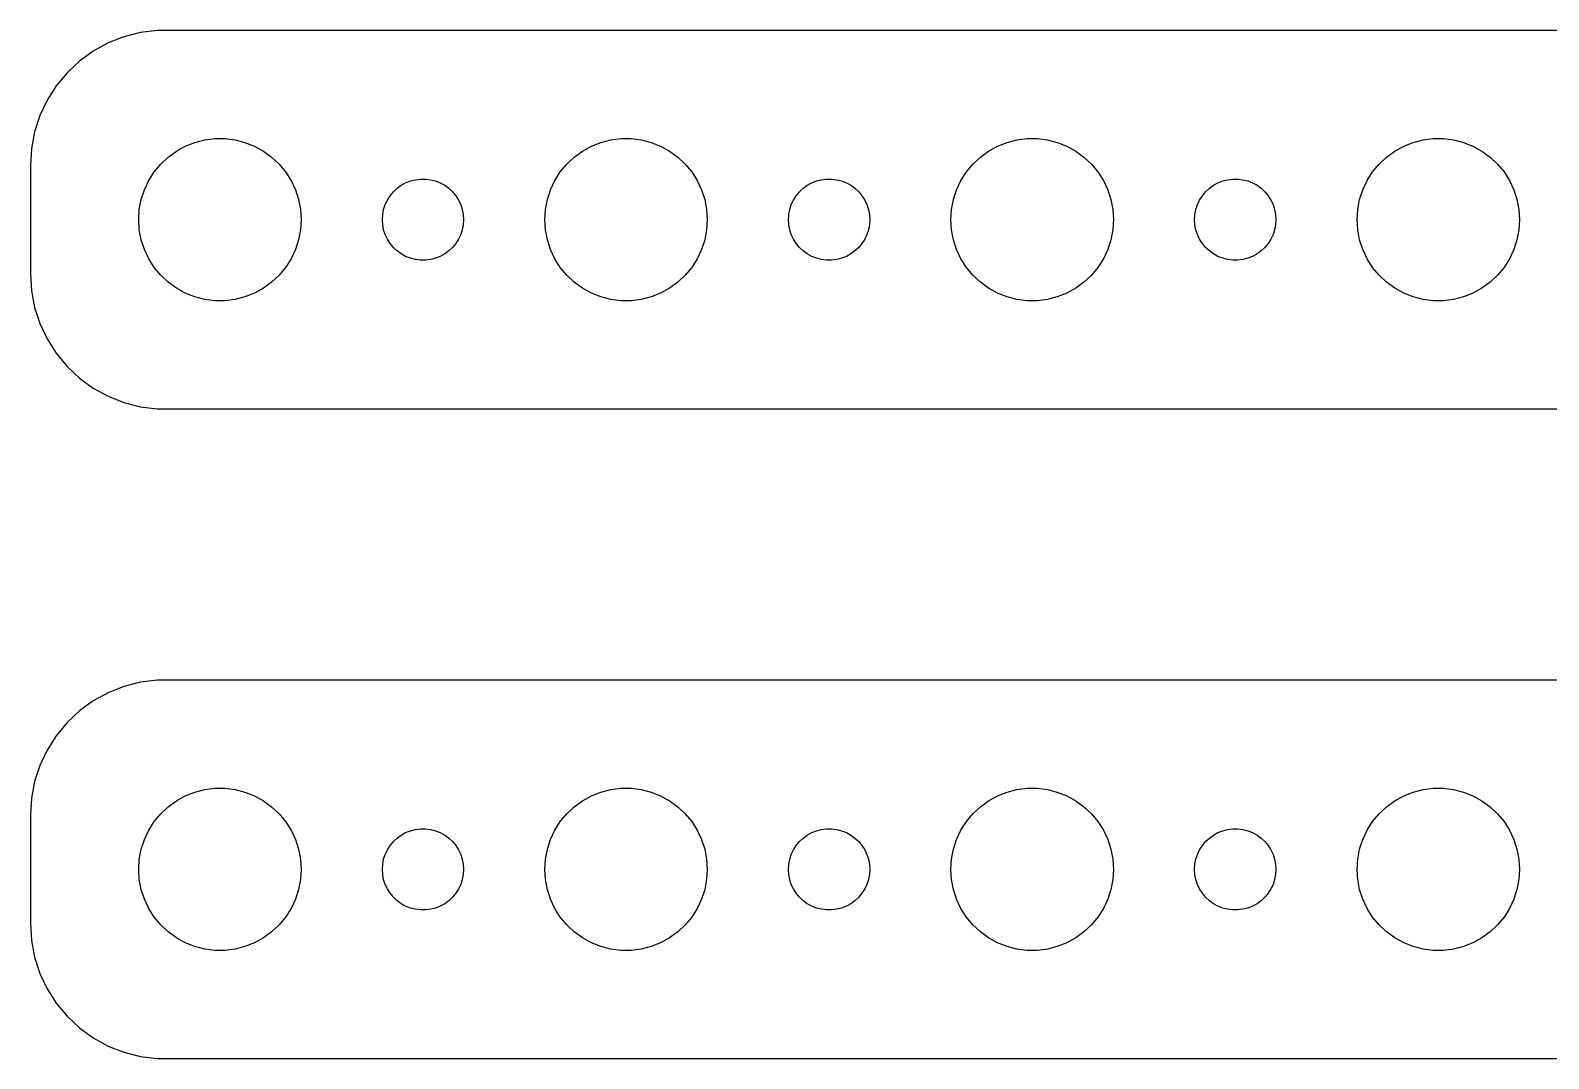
# Model space of a CAD drawing. Header units: metres. Extents: x -217 to 217, y 41 to 79.
# Drawn here: x -217 to -160.9, y 41 to 79 of the extents above; entities that cross this region are included whole.
import ezdxf

# ---------------------------------------------------------------- set-up
doc = ezdxf.new("R2010")
doc.units = ezdxf.units.M

msp = doc.modelspace()

# ---------------------------------------------------------------- linework, layer by layer
for p, q in [((-214.129, 78.5241), (-214.679, 78.2216)), ((-213.545, 78.7553), (-214.129, 78.5241)), ((-212.937, 78.9114), (-213.545, 78.7553)), ((-212.314, 78.9901), (-212.937, 78.9114)), ((212.314, 78.9901), (-212.314, 78.9901)), ((-214.679, 78.2216), (-215.187, 77.8526)), ((-215.645, 77.4227), (-216.045, 76.9389)), ((-215.187, 77.8526), (-215.645, 77.4227)), ((-216.045, 76.9389), (-216.382, 76.4088)), ((-216.382, 76.4088), (-216.649, 75.8406)), ((-216.649, 75.8406), (-216.843, 75.2434)), ((-216.843, 75.2434), (-216.961, 74.6267)), ((-216.961, 74.6267), (-217, 74)), ((-211.607, 74.533), (-211.277, 74.7145)), ((-211.277, 74.7145), (-210.927, 74.8532)), ((-210.927, 74.8532), (-210.562, 74.9469)), ((-210.562, 74.9469), (-210.188, 74.9941)), ((-210.188, 74.9941), (-209.812, 74.9941)), ((-209.812, 74.9941), (-209.438, 74.9469)), ((-209.438, 74.9469), (-209.073, 74.8532)), ((-209.073, 74.8532), (-208.723, 74.7145)), ((-208.723, 74.7145), (-208.393, 74.533)), ((-196.607, 74.533), (-196.277, 74.7145)), ((-196.277, 74.7145), (-195.927, 74.8532)), ((-195.927, 74.8532), (-195.562, 74.9469)), ((-195.562, 74.9469), (-195.188, 74.9941)), ((-195.188, 74.9941), (-194.812, 74.9941)), ((-194.812, 74.9941), (-194.438, 74.9469)), ((-194.438, 74.9469), (-194.073, 74.8532)), ((-194.073, 74.8532), (-193.723, 74.7145)), ((-193.723, 74.7145), (-193.393, 74.533)), ((-181.607, 74.533), (-181.277, 74.7145)), ((-181.277, 74.7145), (-180.927, 74.8532)), ((-180.927, 74.8532), (-180.562, 74.9469)), ((-180.562, 74.9469), (-180.188, 74.9941)), ((-180.188, 74.9941), (-179.812, 74.9941)), ((-179.812, 74.9941), (-179.438, 74.9469)), ((-179.438, 74.9469), (-179.073, 74.8532)), ((-179.073, 74.8532), (-178.723, 74.7145)), ((-178.723, 74.7145), (-178.393, 74.533)), ((-166.607, 74.533), (-166.277, 74.7145)), ((-166.277, 74.7145), (-165.927, 74.8532)), ((-165.927, 74.8532), (-165.562, 74.9469)), ((-165.562, 74.9469), (-165.188, 74.9941)), ((-165.188, 74.9941), (-164.812, 74.9941)), ((-164.812, 74.9941), (-164.438, 74.9469)), ((-164.438, 74.9469), (-164.073, 74.8532)), ((-164.073, 74.8532), (-163.723, 74.7145)), ((-163.723, 74.7145), (-163.393, 74.533)), ((-212.427, 73.7634), (-212.187, 74.0536)), ((-212.187, 74.0536), (-211.912, 74.3115)), ((-211.912, 74.3115), (-211.607, 74.533)), ((-208.393, 74.533), (-208.088, 74.3115)), ((-208.088, 74.3115), (-207.813, 74.0536)), ((-207.813, 74.0536), (-207.573, 73.7634)), ((-197.427, 73.7634), (-197.187, 74.0536)), ((-197.187, 74.0536), (-196.912, 74.3115)), ((-196.912, 74.3115), (-196.607, 74.533)), ((-193.393, 74.533), (-193.088, 74.3115)), ((-193.088, 74.3115), (-192.813, 74.0536)), ((-192.813, 74.0536), (-192.573, 73.7634)), ((-182.427, 73.7634), (-182.187, 74.0536)), ((-182.187, 74.0536), (-181.912, 74.3115)), ((-181.912, 74.3115), (-181.607, 74.533)), ((-178.393, 74.533), (-178.088, 74.3115)), ((-178.088, 74.3115), (-177.813, 74.0536)), ((-177.813, 74.0536), (-177.573, 73.7634)), ((-167.427, 73.7634), (-167.187, 74.0536)), ((-167.187, 74.0536), (-166.912, 74.3115)), ((-166.912, 74.3115), (-166.607, 74.533)), ((-163.393, 74.533), (-163.088, 74.3115)), ((-163.088, 74.3115), (-162.813, 74.0536)), ((-162.813, 74.0536), (-162.573, 73.7634)), ((-217, 74), (-217, 70)), ((-212.629, 73.4453), (-212.427, 73.7634)), ((-207.573, 73.7634), (-207.371, 73.4453)), ((-202.964, 73.4266), (-202.781, 73.4734)), ((-202.781, 73.4734), (-202.594, 73.497)), ((-202.594, 73.497), (-202.406, 73.497)), ((-202.406, 73.497), (-202.219, 73.4734)), ((-202.219, 73.4734), (-202.036, 73.4266)), ((-197.629, 73.4453), (-197.427, 73.7634)), ((-192.573, 73.7634), (-192.371, 73.4453)), ((-187.964, 73.4266), (-187.781, 73.4734)), ((-187.781, 73.4734), (-187.594, 73.497)), ((-187.594, 73.497), (-187.406, 73.497)), ((-187.406, 73.497), (-187.219, 73.4734)), ((-187.219, 73.4734), (-187.036, 73.4266)), ((-182.629, 73.4453), (-182.427, 73.7634)), ((-177.573, 73.7634), (-177.371, 73.4453)), ((-172.964, 73.4266), (-172.781, 73.4734)), ((-172.781, 73.4734), (-172.594, 73.497)), ((-172.594, 73.497), (-172.406, 73.497)), ((-172.406, 73.497), (-172.219, 73.4734)), ((-172.219, 73.4734), (-172.036, 73.4266)), ((-167.629, 73.4453), (-167.427, 73.7634)), ((-162.573, 73.7634), (-162.371, 73.4453)), ((-212.906, 72.7461), (-212.789, 73.1044)), ((-212.789, 73.1044), (-212.629, 73.4453)), ((-207.371, 73.4453), (-207.211, 73.1044)), ((-207.211, 73.1044), (-207.094, 72.7461)), ((-203.714, 72.8817), (-203.593, 73.0268)), ((-203.593, 73.0268), (-203.456, 73.1558)), ((-203.456, 73.1558), (-203.304, 73.2665)), ((-203.304, 73.2665), (-203.139, 73.3572)), ((-203.139, 73.3572), (-202.964, 73.4266)), ((-202.036, 73.4266), (-201.861, 73.3572)), ((-201.861, 73.3572), (-201.696, 73.2665)), ((-201.696, 73.2665), (-201.544, 73.1558)), ((-201.544, 73.1558), (-201.407, 73.0268)), ((-201.407, 73.0268), (-201.286, 72.8817)), ((-197.906, 72.7461), (-197.789, 73.1044)), ((-197.789, 73.1044), (-197.629, 73.4453)), ((-192.371, 73.4453), (-192.211, 73.1044)), ((-192.211, 73.1044), (-192.094, 72.7461)), ((-188.714, 72.8817), (-188.593, 73.0268)), ((-188.593, 73.0268), (-188.456, 73.1558)), ((-188.456, 73.1558), (-188.304, 73.2665)), ((-188.304, 73.2665), (-188.139, 73.3572)), ((-188.139, 73.3572), (-187.964, 73.4266)), ((-187.036, 73.4266), (-186.861, 73.3572)), ((-186.861, 73.3572), (-186.696, 73.2665)), ((-186.696, 73.2665), (-186.544, 73.1558)), ((-186.544, 73.1558), (-186.407, 73.0268)), ((-186.407, 73.0268), (-186.286, 72.8817)), ((-182.906, 72.7461), (-182.789, 73.1044)), ((-182.789, 73.1044), (-182.629, 73.4453)), ((-177.371, 73.4453), (-177.211, 73.1044)), ((-177.211, 73.1044), (-177.094, 72.7461)), ((-173.714, 72.8817), (-173.593, 73.0268)), ((-173.593, 73.0268), (-173.456, 73.1558)), ((-173.456, 73.1558), (-173.304, 73.2665)), ((-173.304, 73.2665), (-173.139, 73.3572)), ((-173.139, 73.3572), (-172.964, 73.4266)), ((-172.036, 73.4266), (-171.861, 73.3572)), ((-171.861, 73.3572), (-171.696, 73.2665)), ((-171.696, 73.2665), (-171.544, 73.1558)), ((-171.544, 73.1558), (-171.407, 73.0268)), ((-171.407, 73.0268), (-171.286, 72.8817)), ((-167.906, 72.7461), (-167.789, 73.1044)), ((-167.789, 73.1044), (-167.629, 73.4453)), ((-162.371, 73.4453), (-162.211, 73.1044)), ((-162.211, 73.1044), (-162.094, 72.7461)), ((-213, 72), (-212.976, 72.376)), ((-212.976, 72.376), (-212.906, 72.7461)), ((-207.094, 72.7461), (-207.024, 72.376)), ((-207.024, 72.376), (-207, 72)), ((-203.988, 72.188), (-203.953, 72.373)), ((-203.953, 72.373), (-203.895, 72.5522)), ((-203.895, 72.5522), (-203.814, 72.7226)), ((-203.814, 72.7226), (-203.714, 72.8817)), ((-201.286, 72.8817), (-201.186, 72.7226)), ((-201.186, 72.7226), (-201.105, 72.5522)), ((-201.105, 72.5522), (-201.047, 72.373)), ((-201.047, 72.373), (-201.012, 72.188)), ((-198, 72), (-197.976, 72.376)), ((-197.976, 72.376), (-197.906, 72.7461)), ((-192.094, 72.7461), (-192.024, 72.376)), ((-192.024, 72.376), (-192, 72)), ((-188.988, 72.188), (-188.953, 72.373)), ((-188.953, 72.373), (-188.895, 72.5522)), ((-188.895, 72.5522), (-188.814, 72.7226)), ((-188.814, 72.7226), (-188.714, 72.8817)), ((-186.286, 72.8817), (-186.186, 72.7226)), ((-186.186, 72.7226), (-186.105, 72.5522)), ((-186.105, 72.5522), (-186.047, 72.373)), ((-186.047, 72.373), (-186.012, 72.188)), ((-183, 72), (-182.976, 72.376)), ((-182.976, 72.376), (-182.906, 72.7461)), ((-177.094, 72.7461), (-177.024, 72.376)), ((-177.024, 72.376), (-177, 72)), ((-173.988, 72.188), (-173.953, 72.373)), ((-173.953, 72.373), (-173.895, 72.5522)), ((-173.895, 72.5522), (-173.814, 72.7226)), ((-173.814, 72.7226), (-173.714, 72.8817)), ((-171.286, 72.8817), (-171.186, 72.7226)), ((-171.186, 72.7226), (-171.105, 72.5522)), ((-171.105, 72.5522), (-171.047, 72.373)), ((-171.047, 72.373), (-171.012, 72.188)), ((-168, 72), (-167.976, 72.376)), ((-167.976, 72.376), (-167.906, 72.7461)), ((-162.094, 72.7461), (-162.024, 72.376)), ((-162.024, 72.376), (-162, 72)), ((-212.976, 71.624), (-213, 72)), ((-207, 72), (-207.024, 71.624)), ((-204, 72), (-203.988, 72.188)), ((-203.988, 71.812), (-204, 72)), ((-203.953, 71.627), (-203.988, 71.812)), ((-201.012, 71.812), (-201.047, 71.627)), ((-201.012, 72.188), (-201, 72)), ((-201, 72), (-201.012, 71.812)), ((-197.976, 71.624), (-198, 72)), ((-192, 72), (-192.024, 71.624)), ((-189, 72), (-188.988, 72.188)), ((-188.988, 71.812), (-189, 72)), ((-188.953, 71.627), (-188.988, 71.812)), ((-186.012, 71.812), (-186.047, 71.627)), ((-186.012, 72.188), (-186, 72)), ((-186, 72), (-186.012, 71.812)), ((-182.976, 71.624), (-183, 72)), ((-177, 72), (-177.024, 71.624)), ((-174, 72), (-173.988, 72.188)), ((-173.988, 71.812), (-174, 72)), ((-173.953, 71.627), (-173.988, 71.812)), ((-171.012, 71.812), (-171.047, 71.627)), ((-171.012, 72.188), (-171, 72)), ((-171, 72), (-171.012, 71.812)), ((-167.976, 71.624), (-168, 72)), ((-162, 72), (-162.024, 71.624)), ((-212.906, 71.2539), (-212.976, 71.624)), ((-212.789, 70.8956), (-212.906, 71.2539)), ((-207.094, 71.2539), (-207.211, 70.8956)), ((-207.024, 71.624), (-207.094, 71.2539)), ((-203.895, 71.4478), (-203.953, 71.627)), ((-203.814, 71.2774), (-203.895, 71.4478)), ((-203.714, 71.1183), (-203.814, 71.2774)), ((-201.186, 71.2774), (-201.286, 71.1183)), ((-201.105, 71.4478), (-201.186, 71.2774)), ((-201.047, 71.627), (-201.105, 71.4478)), ((-197.906, 71.2539), (-197.976, 71.624)), ((-197.789, 70.8956), (-197.906, 71.2539)), ((-192.094, 71.2539), (-192.211, 70.8956)), ((-192.024, 71.624), (-192.094, 71.2539)), ((-188.895, 71.4478), (-188.953, 71.627)), ((-188.814, 71.2774), (-188.895, 71.4478)), ((-188.714, 71.1183), (-188.814, 71.2774)), ((-186.186, 71.2774), (-186.286, 71.1183)), ((-186.105, 71.4478), (-186.186, 71.2774)), ((-186.047, 71.627), (-186.105, 71.4478)), ((-182.906, 71.2539), (-182.976, 71.624)), ((-182.789, 70.8956), (-182.906, 71.2539)), ((-177.094, 71.2539), (-177.211, 70.8956)), ((-177.024, 71.624), (-177.094, 71.2539)), ((-173.895, 71.4478), (-173.953, 71.627)), ((-173.814, 71.2774), (-173.895, 71.4478)), ((-173.714, 71.1183), (-173.814, 71.2774)), ((-171.186, 71.2774), (-171.286, 71.1183)), ((-171.105, 71.4478), (-171.186, 71.2774)), ((-171.047, 71.627), (-171.105, 71.4478)), ((-167.906, 71.2539), (-167.976, 71.624)), ((-167.789, 70.8956), (-167.906, 71.2539)), ((-162.094, 71.2539), (-162.211, 70.8956)), ((-162.024, 71.624), (-162.094, 71.2539)), ((-212.629, 70.5547), (-212.789, 70.8956)), ((-207.211, 70.8956), (-207.371, 70.5547)), ((-203.593, 70.9732), (-203.714, 71.1183)), ((-203.456, 70.8442), (-203.593, 70.9732)), ((-203.304, 70.7335), (-203.456, 70.8442)), ((-203.139, 70.6428), (-203.304, 70.7335)), ((-201.696, 70.7335), (-201.861, 70.6428)), ((-201.544, 70.8442), (-201.696, 70.7335)), ((-201.407, 70.9732), (-201.544, 70.8442)), ((-201.286, 71.1183), (-201.407, 70.9732)), ((-197.629, 70.5547), (-197.789, 70.8956)), ((-192.211, 70.8956), (-192.371, 70.5547)), ((-188.593, 70.9732), (-188.714, 71.1183)), ((-188.456, 70.8442), (-188.593, 70.9732)), ((-188.304, 70.7335), (-188.456, 70.8442)), ((-188.139, 70.6428), (-188.304, 70.7335)), ((-186.696, 70.7335), (-186.861, 70.6428)), ((-186.544, 70.8442), (-186.696, 70.7335)), ((-186.407, 70.9732), (-186.544, 70.8442)), ((-186.286, 71.1183), (-186.407, 70.9732)), ((-182.629, 70.5547), (-182.789, 70.8956)), ((-177.211, 70.8956), (-177.371, 70.5547)), ((-173.593, 70.9732), (-173.714, 71.1183)), ((-173.456, 70.8442), (-173.593, 70.9732)), ((-173.304, 70.7335), (-173.456, 70.8442)), ((-173.139, 70.6428), (-173.304, 70.7335)), ((-171.696, 70.7335), (-171.861, 70.6428)), ((-171.544, 70.8442), (-171.696, 70.7335)), ((-171.407, 70.9732), (-171.544, 70.8442)), ((-171.286, 71.1183), (-171.407, 70.9732)), ((-167.629, 70.5547), (-167.789, 70.8956)), ((-162.211, 70.8956), (-162.371, 70.5547)), ((-212.427, 70.2366), (-212.629, 70.5547)), ((-212.187, 69.9464), (-212.427, 70.2366)), ((-207.573, 70.2366), (-207.813, 69.9464)), ((-207.371, 70.5547), (-207.573, 70.2366)), ((-202.964, 70.5734), (-203.139, 70.6428)), ((-202.781, 70.5266), (-202.964, 70.5734)), ((-202.594, 70.503), (-202.781, 70.5266)), ((-202.406, 70.503), (-202.594, 70.503)), ((-202.219, 70.5266), (-202.406, 70.503)), ((-202.036, 70.5734), (-202.219, 70.5266)), ((-201.861, 70.6428), (-202.036, 70.5734)), ((-197.427, 70.2366), (-197.629, 70.5547)), ((-197.187, 69.9464), (-197.427, 70.2366)), ((-192.573, 70.2366), (-192.813, 69.9464)), ((-192.371, 70.5547), (-192.573, 70.2366)), ((-187.964, 70.5734), (-188.139, 70.6428)), ((-187.781, 70.5266), (-187.964, 70.5734)), ((-187.594, 70.503), (-187.781, 70.5266)), ((-187.406, 70.503), (-187.594, 70.503)), ((-187.219, 70.5266), (-187.406, 70.503)), ((-187.036, 70.5734), (-187.219, 70.5266)), ((-186.861, 70.6428), (-187.036, 70.5734)), ((-182.427, 70.2366), (-182.629, 70.5547)), ((-182.187, 69.9464), (-182.427, 70.2366)), ((-177.573, 70.2366), (-177.813, 69.9464)), ((-177.371, 70.5547), (-177.573, 70.2366)), ((-172.964, 70.5734), (-173.139, 70.6428)), ((-172.781, 70.5266), (-172.964, 70.5734)), ((-172.594, 70.503), (-172.781, 70.5266)), ((-172.406, 70.503), (-172.594, 70.503)), ((-172.219, 70.5266), (-172.406, 70.503)), ((-172.036, 70.5734), (-172.219, 70.5266)), ((-171.861, 70.6428), (-172.036, 70.5734)), ((-167.427, 70.2366), (-167.629, 70.5547)), ((-167.187, 69.9464), (-167.427, 70.2366)), ((-162.573, 70.2366), (-162.813, 69.9464)), ((-162.371, 70.5547), (-162.573, 70.2366)), ((-217, 70), (-216.961, 69.3733)), ((-211.912, 69.6885), (-212.187, 69.9464)), ((-211.607, 69.467), (-211.912, 69.6885)), ((-208.088, 69.6885), (-208.393, 69.467)), ((-207.813, 69.9464), (-208.088, 69.6885)), ((-196.912, 69.6885), (-197.187, 69.9464)), ((-196.607, 69.467), (-196.912, 69.6885)), ((-193.088, 69.6885), (-193.393, 69.467)), ((-192.813, 69.9464), (-193.088, 69.6885)), ((-181.912, 69.6885), (-182.187, 69.9464)), ((-181.607, 69.467), (-181.912, 69.6885)), ((-178.088, 69.6885), (-178.393, 69.467)), ((-177.813, 69.9464), (-178.088, 69.6885)), ((-166.912, 69.6885), (-167.187, 69.9464)), ((-166.607, 69.467), (-166.912, 69.6885)), ((-163.088, 69.6885), (-163.393, 69.467)), ((-162.813, 69.9464), (-163.088, 69.6885)), ((-216.961, 69.3733), (-216.843, 68.7566)), ((-211.277, 69.2855), (-211.607, 69.467)), ((-210.927, 69.1468), (-211.277, 69.2855)), ((-210.562, 69.0531), (-210.927, 69.1468)), ((-210.188, 69.0059), (-210.562, 69.0531)), ((-209.812, 69.0059), (-210.188, 69.0059)), ((-209.438, 69.0531), (-209.812, 69.0059)), ((-209.073, 69.1468), (-209.438, 69.0531)), ((-208.723, 69.2855), (-209.073, 69.1468)), ((-208.393, 69.467), (-208.723, 69.2855)), ((-196.277, 69.2855), (-196.607, 69.467)), ((-195.927, 69.1468), (-196.277, 69.2855)), ((-195.562, 69.0531), (-195.927, 69.1468)), ((-195.188, 69.0059), (-195.562, 69.0531)), ((-194.812, 69.0059), (-195.188, 69.0059)), ((-194.438, 69.0531), (-194.812, 69.0059)), ((-194.073, 69.1468), (-194.438, 69.0531)), ((-193.723, 69.2855), (-194.073, 69.1468)), ((-193.393, 69.467), (-193.723, 69.2855)), ((-181.277, 69.2855), (-181.607, 69.467)), ((-180.927, 69.1468), (-181.277, 69.2855)), ((-180.562, 69.0531), (-180.927, 69.1468)), ((-180.188, 69.0059), (-180.562, 69.0531)), ((-179.812, 69.0059), (-180.188, 69.0059)), ((-179.438, 69.0531), (-179.812, 69.0059)), ((-179.073, 69.1468), (-179.438, 69.0531)), ((-178.723, 69.2855), (-179.073, 69.1468)), ((-178.393, 69.467), (-178.723, 69.2855)), ((-166.277, 69.2855), (-166.607, 69.467)), ((-165.927, 69.1468), (-166.277, 69.2855)), ((-165.562, 69.0531), (-165.927, 69.1468)), ((-165.188, 69.0059), (-165.562, 69.0531)), ((-164.812, 69.0059), (-165.188, 69.0059)), ((-164.438, 69.0531), (-164.812, 69.0059)), ((-164.073, 69.1468), (-164.438, 69.0531)), ((-163.723, 69.2855), (-164.073, 69.1468)), ((-163.393, 69.467), (-163.723, 69.2855)), ((-216.843, 68.7566), (-216.649, 68.1594)), ((-216.649, 68.1594), (-216.382, 67.5912)), ((-216.382, 67.5912), (-216.045, 67.0611)), ((-216.045, 67.0611), (-215.645, 66.5773)), ((-215.645, 66.5773), (-215.187, 66.1474)), ((-215.187, 66.1474), (-214.679, 65.7784)), ((-214.679, 65.7784), (-214.129, 65.4759)), ((-214.129, 65.4759), (-213.545, 65.2447)), ((-213.545, 65.2447), (-212.937, 65.0886)), ((-212.937, 65.0886), (-212.314, 65.0099)), ((-212.314, 65.0099), (212.314, 65.0099)), ((-212.314, 54.9901), (-212.937, 54.9114)), ((212.314, 54.9901), (-212.314, 54.9901)), ((-214.129, 54.5241), (-214.679, 54.2216)), ((-213.545, 54.7553), (-214.129, 54.5241)), ((-212.937, 54.9114), (-213.545, 54.7553)), ((-215.187, 53.8526), (-215.645, 53.4227)), ((-214.679, 54.2216), (-215.187, 53.8526)), ((-215.645, 53.4227), (-216.045, 52.9389)), ((-216.045, 52.9389), (-216.382, 52.4088)), ((-216.382, 52.4088), (-216.649, 51.8406)), ((-216.649, 51.8406), (-216.843, 51.2434)), ((-216.843, 51.2434), (-216.961, 50.6267)), ((-216.961, 50.6267), (-217, 50)), ((-211.912, 50.3115), (-211.607, 50.533)), ((-211.607, 50.533), (-211.277, 50.7145)), ((-211.277, 50.7145), (-210.927, 50.8532)), ((-210.927, 50.8532), (-210.562, 50.9469)), ((-210.562, 50.9469), (-210.188, 50.9941)), ((-210.188, 50.9941), (-209.812, 50.9941)), ((-209.812, 50.9941), (-209.438, 50.9469)), ((-209.438, 50.9469), (-209.073, 50.8532)), ((-209.073, 50.8532), (-208.723, 50.7145)), ((-208.723, 50.7145), (-208.393, 50.533)), ((-208.393, 50.533), (-208.088, 50.3115)), ((-196.912, 50.3115), (-196.607, 50.533)), ((-196.607, 50.533), (-196.277, 50.7145)), ((-196.277, 50.7145), (-195.927, 50.8532)), ((-195.927, 50.8532), (-195.562, 50.9469)), ((-195.562, 50.9469), (-195.188, 50.9941)), ((-195.188, 50.9941), (-194.812, 50.9941)), ((-194.812, 50.9941), (-194.438, 50.9469)), ((-194.438, 50.9469), (-194.073, 50.8532)), ((-194.073, 50.8532), (-193.723, 50.7145)), ((-193.723, 50.7145), (-193.393, 50.533)), ((-193.393, 50.533), (-193.088, 50.3115)), ((-181.912, 50.3115), (-181.607, 50.533)), ((-181.607, 50.533), (-181.277, 50.7145)), ((-181.277, 50.7145), (-180.927, 50.8532)), ((-180.927, 50.8532), (-180.562, 50.9469)), ((-180.562, 50.9469), (-180.188, 50.9941)), ((-180.188, 50.9941), (-179.812, 50.9941)), ((-179.812, 50.9941), (-179.438, 50.9469)), ((-179.438, 50.9469), (-179.073, 50.8532)), ((-179.073, 50.8532), (-178.723, 50.7145)), ((-178.723, 50.7145), (-178.393, 50.533)), ((-178.393, 50.533), (-178.088, 50.3115)), ((-166.912, 50.3115), (-166.607, 50.533)), ((-166.607, 50.533), (-166.277, 50.7145)), ((-166.277, 50.7145), (-165.927, 50.8532)), ((-165.927, 50.8532), (-165.562, 50.9469)), ((-165.562, 50.9469), (-165.188, 50.9941)), ((-165.188, 50.9941), (-164.812, 50.9941)), ((-164.812, 50.9941), (-164.438, 50.9469)), ((-164.438, 50.9469), (-164.073, 50.8532)), ((-164.073, 50.8532), (-163.723, 50.7145)), ((-163.723, 50.7145), (-163.393, 50.533)), ((-163.393, 50.533), (-163.088, 50.3115)), ((-217, 50), (-217, 46)), ((-212.427, 49.7634), (-212.187, 50.0536)), ((-212.187, 50.0536), (-211.912, 50.3115)), ((-208.088, 50.3115), (-207.813, 50.0536)), ((-207.813, 50.0536), (-207.573, 49.7634)), ((-197.427, 49.7634), (-197.187, 50.0536)), ((-197.187, 50.0536), (-196.912, 50.3115)), ((-193.088, 50.3115), (-192.813, 50.0536)), ((-192.813, 50.0536), (-192.573, 49.7634)), ((-182.427, 49.7634), (-182.187, 50.0536)), ((-182.187, 50.0536), (-181.912, 50.3115)), ((-178.088, 50.3115), (-177.813, 50.0536)), ((-177.813, 50.0536), (-177.573, 49.7634)), ((-167.427, 49.7634), (-167.187, 50.0536)), ((-167.187, 50.0536), (-166.912, 50.3115)), ((-163.088, 50.3115), (-162.813, 50.0536)), ((-162.813, 50.0536), (-162.573, 49.7634)), ((-212.789, 49.1044), (-212.629, 49.4453)), ((-212.629, 49.4453), (-212.427, 49.7634)), ((-207.573, 49.7634), (-207.371, 49.4453)), ((-207.371, 49.4453), (-207.211, 49.1044)), ((-203.304, 49.2665), (-203.139, 49.3572)), ((-203.139, 49.3572), (-202.964, 49.4266)), ((-202.964, 49.4266), (-202.781, 49.4734)), ((-202.781, 49.4734), (-202.594, 49.497)), ((-202.594, 49.497), (-202.406, 49.497)), ((-202.406, 49.497), (-202.219, 49.4734)), ((-202.219, 49.4734), (-202.036, 49.4266)), ((-202.036, 49.4266), (-201.861, 49.3572)), ((-201.861, 49.3572), (-201.696, 49.2665)), ((-197.789, 49.1044), (-197.629, 49.4453)), ((-197.629, 49.4453), (-197.427, 49.7634)), ((-192.573, 49.7634), (-192.371, 49.4453)), ((-192.371, 49.4453), (-192.211, 49.1044)), ((-188.304, 49.2665), (-188.139, 49.3572)), ((-188.139, 49.3572), (-187.964, 49.4266)), ((-187.964, 49.4266), (-187.781, 49.4734)), ((-187.781, 49.4734), (-187.594, 49.497)), ((-187.594, 49.497), (-187.406, 49.497)), ((-187.406, 49.497), (-187.219, 49.4734)), ((-187.219, 49.4734), (-187.036, 49.4266)), ((-187.036, 49.4266), (-186.861, 49.3572)), ((-186.861, 49.3572), (-186.696, 49.2665)), ((-182.789, 49.1044), (-182.629, 49.4453)), ((-182.629, 49.4453), (-182.427, 49.7634)), ((-177.573, 49.7634), (-177.371, 49.4453)), ((-177.371, 49.4453), (-177.211, 49.1044)), ((-173.304, 49.2665), (-173.139, 49.3572)), ((-173.139, 49.3572), (-172.964, 49.4266)), ((-172.964, 49.4266), (-172.781, 49.4734)), ((-172.781, 49.4734), (-172.594, 49.497)), ((-172.594, 49.497), (-172.406, 49.497)), ((-172.406, 49.497), (-172.219, 49.4734)), ((-172.219, 49.4734), (-172.036, 49.4266)), ((-172.036, 49.4266), (-171.861, 49.3572)), ((-171.861, 49.3572), (-171.696, 49.2665)), ((-167.789, 49.1044), (-167.629, 49.4453)), ((-167.629, 49.4453), (-167.427, 49.7634)), ((-162.573, 49.7634), (-162.371, 49.4453)), ((-162.371, 49.4453), (-162.211, 49.1044)), ((-212.906, 48.7461), (-212.789, 49.1044)), ((-207.211, 49.1044), (-207.094, 48.7461)), ((-203.814, 48.7226), (-203.714, 48.8817)), ((-203.714, 48.8817), (-203.593, 49.0268)), ((-203.593, 49.0268), (-203.456, 49.1558)), ((-203.456, 49.1558), (-203.304, 49.2665)), ((-201.696, 49.2665), (-201.544, 49.1558)), ((-201.544, 49.1558), (-201.407, 49.0268)), ((-201.407, 49.0268), (-201.286, 48.8817)), ((-201.286, 48.8817), (-201.186, 48.7226)), ((-197.906, 48.7461), (-197.789, 49.1044)), ((-192.211, 49.1044), (-192.094, 48.7461)), ((-188.814, 48.7226), (-188.714, 48.8817)), ((-188.714, 48.8817), (-188.593, 49.0268)), ((-188.593, 49.0268), (-188.456, 49.1558)), ((-188.456, 49.1558), (-188.304, 49.2665)), ((-186.696, 49.2665), (-186.544, 49.1558)), ((-186.544, 49.1558), (-186.407, 49.0268)), ((-186.407, 49.0268), (-186.286, 48.8817)), ((-186.286, 48.8817), (-186.186, 48.7226)), ((-182.906, 48.7461), (-182.789, 49.1044)), ((-177.211, 49.1044), (-177.094, 48.7461)), ((-173.814, 48.7226), (-173.714, 48.8817)), ((-173.714, 48.8817), (-173.593, 49.0268)), ((-173.593, 49.0268), (-173.456, 49.1558)), ((-173.456, 49.1558), (-173.304, 49.2665)), ((-171.696, 49.2665), (-171.544, 49.1558)), ((-171.544, 49.1558), (-171.407, 49.0268)), ((-171.407, 49.0268), (-171.286, 48.8817)), ((-171.286, 48.8817), (-171.186, 48.7226)), ((-167.906, 48.7461), (-167.789, 49.1044)), ((-162.211, 49.1044), (-162.094, 48.7461)), ((-213, 48), (-212.976, 48.376)), ((-212.976, 48.376), (-212.906, 48.7461)), ((-207.094, 48.7461), (-207.024, 48.376)), ((-207.024, 48.376), (-207, 48)), ((-203.988, 48.188), (-203.953, 48.373)), ((-203.953, 48.373), (-203.895, 48.5522)), ((-203.895, 48.5522), (-203.814, 48.7226)), ((-201.186, 48.7226), (-201.105, 48.5522)), ((-201.105, 48.5522), (-201.047, 48.373)), ((-201.047, 48.373), (-201.012, 48.188)), ((-198, 48), (-197.976, 48.376)), ((-197.976, 48.376), (-197.906, 48.7461)), ((-192.094, 48.7461), (-192.024, 48.376)), ((-192.024, 48.376), (-192, 48)), ((-188.988, 48.188), (-188.953, 48.373)), ((-188.953, 48.373), (-188.895, 48.5522)), ((-188.895, 48.5522), (-188.814, 48.7226)), ((-186.186, 48.7226), (-186.105, 48.5522)), ((-186.105, 48.5522), (-186.047, 48.373)), ((-186.047, 48.373), (-186.012, 48.188)), ((-183, 48), (-182.976, 48.376)), ((-182.976, 48.376), (-182.906, 48.7461)), ((-177.094, 48.7461), (-177.024, 48.376)), ((-177.024, 48.376), (-177, 48)), ((-173.988, 48.188), (-173.953, 48.373)), ((-173.953, 48.373), (-173.895, 48.5522)), ((-173.895, 48.5522), (-173.814, 48.7226)), ((-171.186, 48.7226), (-171.105, 48.5522)), ((-171.105, 48.5522), (-171.047, 48.373)), ((-171.047, 48.373), (-171.012, 48.188)), ((-168, 48), (-167.976, 48.376)), ((-167.976, 48.376), (-167.906, 48.7461)), ((-162.094, 48.7461), (-162.024, 48.376)), ((-162.024, 48.376), (-162, 48)), ((-212.976, 47.624), (-213, 48)), ((-207, 48), (-207.024, 47.624)), ((-204, 48), (-203.988, 48.188)), ((-203.988, 47.812), (-204, 48)), ((-203.953, 47.627), (-203.988, 47.812)), ((-201.012, 47.812), (-201.047, 47.627)), ((-201.012, 48.188), (-201, 48)), ((-201, 48), (-201.012, 47.812)), ((-197.976, 47.624), (-198, 48)), ((-192, 48), (-192.024, 47.624)), ((-189, 48), (-188.988, 48.188)), ((-188.988, 47.812), (-189, 48)), ((-188.953, 47.627), (-188.988, 47.812)), ((-186.012, 47.812), (-186.047, 47.627)), ((-186.012, 48.188), (-186, 48)), ((-186, 48), (-186.012, 47.812)), ((-182.976, 47.624), (-183, 48)), ((-177, 48), (-177.024, 47.624)), ((-174, 48), (-173.988, 48.188)), ((-173.988, 47.812), (-174, 48)), ((-173.953, 47.627), (-173.988, 47.812)), ((-171.012, 47.812), (-171.047, 47.627)), ((-171.012, 48.188), (-171, 48)), ((-171, 48), (-171.012, 47.812)), ((-167.976, 47.624), (-168, 48)), ((-162, 48), (-162.024, 47.624)), ((-212.906, 47.2539), (-212.976, 47.624)), ((-212.789, 46.8956), (-212.906, 47.2539)), ((-207.094, 47.2539), (-207.211, 46.8956)), ((-207.024, 47.624), (-207.094, 47.2539)), ((-203.895, 47.4478), (-203.953, 47.627)), ((-203.814, 47.2774), (-203.895, 47.4478)), ((-203.714, 47.1183), (-203.814, 47.2774)), ((-203.593, 46.9732), (-203.714, 47.1183)), ((-201.286, 47.1183), (-201.407, 46.9732)), ((-201.186, 47.2774), (-201.286, 47.1183)), ((-201.105, 47.4478), (-201.186, 47.2774)), ((-201.047, 47.627), (-201.105, 47.4478)), ((-197.906, 47.2539), (-197.976, 47.624)), ((-197.789, 46.8956), (-197.906, 47.2539)), ((-192.094, 47.2539), (-192.211, 46.8956)), ((-192.024, 47.624), (-192.094, 47.2539)), ((-188.895, 47.4478), (-188.953, 47.627)), ((-188.814, 47.2774), (-188.895, 47.4478)), ((-188.714, 47.1183), (-188.814, 47.2774)), ((-188.593, 46.9732), (-188.714, 47.1183)), ((-186.286, 47.1183), (-186.407, 46.9732)), ((-186.186, 47.2774), (-186.286, 47.1183)), ((-186.105, 47.4478), (-186.186, 47.2774)), ((-186.047, 47.627), (-186.105, 47.4478)), ((-182.906, 47.2539), (-182.976, 47.624)), ((-182.789, 46.8956), (-182.906, 47.2539)), ((-177.094, 47.2539), (-177.211, 46.8956)), ((-177.024, 47.624), (-177.094, 47.2539)), ((-173.895, 47.4478), (-173.953, 47.627)), ((-173.814, 47.2774), (-173.895, 47.4478)), ((-173.714, 47.1183), (-173.814, 47.2774)), ((-173.593, 46.9732), (-173.714, 47.1183)), ((-171.286, 47.1183), (-171.407, 46.9732)), ((-171.186, 47.2774), (-171.286, 47.1183)), ((-171.105, 47.4478), (-171.186, 47.2774)), ((-171.047, 47.627), (-171.105, 47.4478)), ((-167.906, 47.2539), (-167.976, 47.624)), ((-167.789, 46.8956), (-167.906, 47.2539)), ((-162.094, 47.2539), (-162.211, 46.8956)), ((-162.024, 47.624), (-162.094, 47.2539)), ((-212.629, 46.5547), (-212.789, 46.8956)), ((-212.427, 46.2366), (-212.629, 46.5547)), ((-207.371, 46.5547), (-207.573, 46.2366)), ((-207.211, 46.8956), (-207.371, 46.5547)), ((-203.456, 46.8442), (-203.593, 46.9732)), ((-203.304, 46.7335), (-203.456, 46.8442)), ((-203.139, 46.6428), (-203.304, 46.7335)), ((-202.964, 46.5734), (-203.139, 46.6428)), ((-202.781, 46.5266), (-202.964, 46.5734)), ((-202.036, 46.5734), (-202.219, 46.5266)), ((-201.861, 46.6428), (-202.036, 46.5734)), ((-201.696, 46.7335), (-201.861, 46.6428)), ((-201.544, 46.8442), (-201.696, 46.7335)), ((-201.407, 46.9732), (-201.544, 46.8442)), ((-197.629, 46.5547), (-197.789, 46.8956)), ((-197.427, 46.2366), (-197.629, 46.5547)), ((-192.371, 46.5547), (-192.573, 46.2366)), ((-192.211, 46.8956), (-192.371, 46.5547)), ((-188.456, 46.8442), (-188.593, 46.9732)), ((-188.304, 46.7335), (-188.456, 46.8442)), ((-188.139, 46.6428), (-188.304, 46.7335)), ((-187.964, 46.5734), (-188.139, 46.6428)), ((-187.781, 46.5266), (-187.964, 46.5734)), ((-187.036, 46.5734), (-187.219, 46.5266)), ((-186.861, 46.6428), (-187.036, 46.5734)), ((-186.696, 46.7335), (-186.861, 46.6428)), ((-186.544, 46.8442), (-186.696, 46.7335)), ((-186.407, 46.9732), (-186.544, 46.8442)), ((-182.629, 46.5547), (-182.789, 46.8956)), ((-182.427, 46.2366), (-182.629, 46.5547)), ((-177.371, 46.5547), (-177.573, 46.2366)), ((-177.211, 46.8956), (-177.371, 46.5547)), ((-173.456, 46.8442), (-173.593, 46.9732)), ((-173.304, 46.7335), (-173.456, 46.8442)), ((-173.139, 46.6428), (-173.304, 46.7335)), ((-172.964, 46.5734), (-173.139, 46.6428)), ((-172.781, 46.5266), (-172.964, 46.5734)), ((-172.036, 46.5734), (-172.219, 46.5266)), ((-171.861, 46.6428), (-172.036, 46.5734)), ((-171.696, 46.7335), (-171.861, 46.6428)), ((-171.544, 46.8442), (-171.696, 46.7335)), ((-171.407, 46.9732), (-171.544, 46.8442)), ((-167.629, 46.5547), (-167.789, 46.8956)), ((-167.427, 46.2366), (-167.629, 46.5547)), ((-162.371, 46.5547), (-162.573, 46.2366)), ((-162.211, 46.8956), (-162.371, 46.5547)), ((-217, 46), (-216.961, 45.3733)), ((-212.187, 45.9464), (-212.427, 46.2366)), ((-207.573, 46.2366), (-207.813, 45.9464)), ((-202.594, 46.503), (-202.781, 46.5266)), ((-202.406, 46.503), (-202.594, 46.503)), ((-202.219, 46.5266), (-202.406, 46.503)), ((-197.187, 45.9464), (-197.427, 46.2366)), ((-192.573, 46.2366), (-192.813, 45.9464)), ((-187.594, 46.503), (-187.781, 46.5266)), ((-187.406, 46.503), (-187.594, 46.503)), ((-187.219, 46.5266), (-187.406, 46.503)), ((-182.187, 45.9464), (-182.427, 46.2366)), ((-177.573, 46.2366), (-177.813, 45.9464)), ((-172.594, 46.503), (-172.781, 46.5266)), ((-172.406, 46.503), (-172.594, 46.503)), ((-172.219, 46.5266), (-172.406, 46.503)), ((-167.187, 45.9464), (-167.427, 46.2366)), ((-162.573, 46.2366), (-162.813, 45.9464)), ((-211.912, 45.6885), (-212.187, 45.9464)), ((-211.607, 45.467), (-211.912, 45.6885)), ((-211.277, 45.2855), (-211.607, 45.467)), ((-208.393, 45.467), (-208.723, 45.2855)), ((-208.088, 45.6885), (-208.393, 45.467)), ((-207.813, 45.9464), (-208.088, 45.6885)), ((-196.912, 45.6885), (-197.187, 45.9464)), ((-196.607, 45.467), (-196.912, 45.6885)), ((-196.277, 45.2855), (-196.607, 45.467)), ((-193.393, 45.467), (-193.723, 45.2855)), ((-193.088, 45.6885), (-193.393, 45.467)), ((-192.813, 45.9464), (-193.088, 45.6885)), ((-181.912, 45.6885), (-182.187, 45.9464)), ((-181.607, 45.467), (-181.912, 45.6885)), ((-181.277, 45.2855), (-181.607, 45.467)), ((-178.393, 45.467), (-178.723, 45.2855)), ((-178.088, 45.6885), (-178.393, 45.467)), ((-177.813, 45.9464), (-178.088, 45.6885)), ((-166.912, 45.6885), (-167.187, 45.9464)), ((-166.607, 45.467), (-166.912, 45.6885)), ((-166.277, 45.2855), (-166.607, 45.467)), ((-163.393, 45.467), (-163.723, 45.2855)), ((-163.088, 45.6885), (-163.393, 45.467)), ((-162.813, 45.9464), (-163.088, 45.6885)), ((-216.961, 45.3733), (-216.843, 44.7566)), ((-210.927, 45.1468), (-211.277, 45.2855)), ((-210.562, 45.0531), (-210.927, 45.1468)), ((-210.188, 45.0059), (-210.562, 45.0531)), ((-209.812, 45.0059), (-210.188, 45.0059)), ((-209.438, 45.0531), (-209.812, 45.0059)), ((-209.073, 45.1468), (-209.438, 45.0531)), ((-208.723, 45.2855), (-209.073, 45.1468)), ((-195.927, 45.1468), (-196.277, 45.2855)), ((-195.562, 45.0531), (-195.927, 45.1468)), ((-195.188, 45.0059), (-195.562, 45.0531)), ((-194.812, 45.0059), (-195.188, 45.0059)), ((-194.438, 45.0531), (-194.812, 45.0059)), ((-194.073, 45.1468), (-194.438, 45.0531)), ((-193.723, 45.2855), (-194.073, 45.1468)), ((-180.927, 45.1468), (-181.277, 45.2855)), ((-180.562, 45.0531), (-180.927, 45.1468)), ((-180.188, 45.0059), (-180.562, 45.0531)), ((-179.812, 45.0059), (-180.188, 45.0059)), ((-179.438, 45.0531), (-179.812, 45.0059)), ((-179.073, 45.1468), (-179.438, 45.0531)), ((-178.723, 45.2855), (-179.073, 45.1468)), ((-165.927, 45.1468), (-166.277, 45.2855)), ((-165.562, 45.0531), (-165.927, 45.1468)), ((-165.188, 45.0059), (-165.562, 45.0531)), ((-164.812, 45.0059), (-165.188, 45.0059)), ((-164.438, 45.0531), (-164.812, 45.0059)), ((-164.073, 45.1468), (-164.438, 45.0531)), ((-163.723, 45.2855), (-164.073, 45.1468)), ((-216.843, 44.7566), (-216.649, 44.1594)), ((-216.649, 44.1594), (-216.382, 43.5912)), ((-216.382, 43.5912), (-216.045, 43.0611)), ((-216.045, 43.0611), (-215.645, 42.5773)), ((-215.645, 42.5773), (-215.187, 42.1474)), ((-215.187, 42.1474), (-214.679, 41.7784)), ((-214.679, 41.7784), (-214.129, 41.4759)), ((-214.129, 41.4759), (-213.545, 41.2447)), ((-213.545, 41.2447), (-212.937, 41.0886)), ((-212.937, 41.0886), (-212.314, 41.0099)), ((-212.314, 41.0099), (212.314, 41.0099))]:
    msp.add_line(p, q)

doc.saveas('drawing.dxf')
